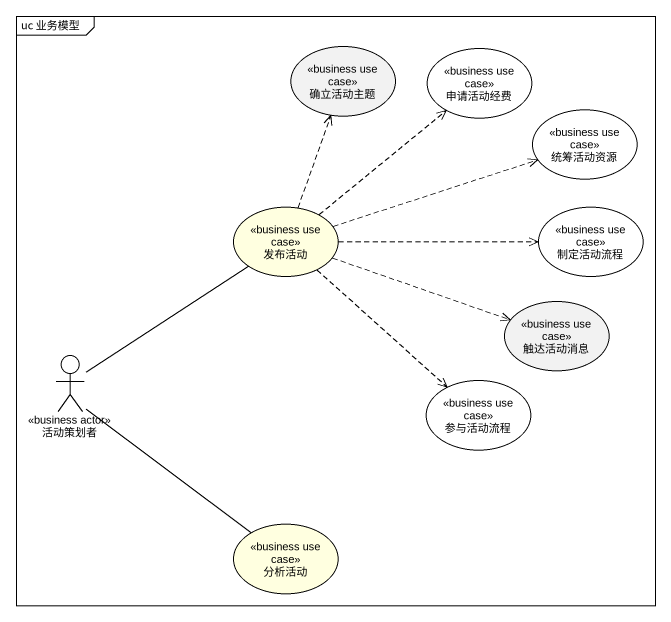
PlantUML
@startuml
mainframe uc 业务模型
usecase 确立活动主题 <<business use case>>
usecase 申请活动经费 <<business use case>> #FFFFFF
usecase 统筹活动资源 <<business use case>> #FFFFFF
usecase 发布活动 <<business use case>> #FFFFE0
usecase 制定活动流程 <<business use case>> #FFFFFF
usecase 触达活动消息 <<business use case>>
actor 活动策划者 <<business actor>>
usecase 参与活动流程 <<business use case>> #FFFFFF
usecase 分析活动 <<business use case>> #FFFFE0
发布活动 .up.> 确立活动主题
发布活动 .up.> 申请活动经费
发布活动 .right.> 统筹活动资源
发布活动 .right.> 制定活动流程
发布活动 .right.> 触达活动消息
发布活动 ..> 参与活动流程
活动策划者 -up- 发布活动
活动策划者 -- 分析活动
@enduml
